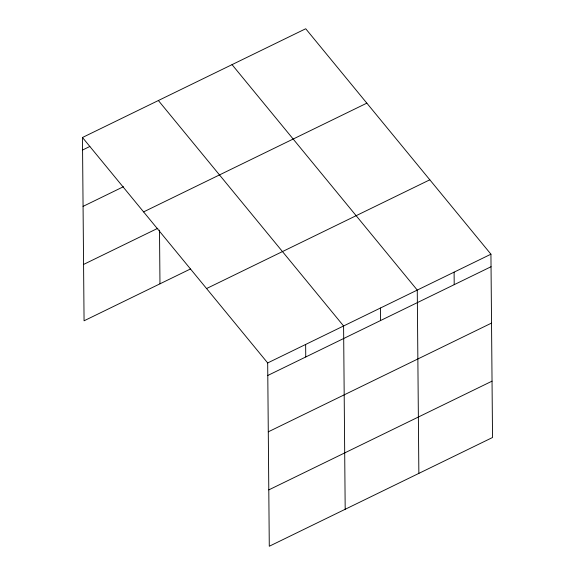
<?xml version="1.0" encoding="UTF-8"?>
<svg xmlns="http://www.w3.org/2000/svg" width="575" height="575" viewBox="0 0 575 575"><rect width="100%" height="100%" fill="white"/><g stroke="black" fill="none" stroke-linecap="round" stroke-linejoin="round"><path stroke-width="0.86" d="M82.469 137.497L305.713 28.75L490.935 254.2L492.531 437.503L269.287 546.25L267.684 362.947L82.469 137.497L84.065 320.8L190.404 268.999M82.577 150.018L89.844 146.474M83.066 206.375L123.445 186.71M143.592 211.895L366.836 103.148M83.576 264.442L157.866 228.253M206.562 288.549L429.812 179.803M267.684 362.947L490.935 254.2M267.799 375.468L491.043 266.728M268.288 431.825L491.532 323.085M268.798 489.893L492.042 381.146M232.041 64.637L417.263 290.088L418.859 473.39M158.369 100.524L343.591 325.975L345.187 509.277M454.099 272.147L454.207 284.668M380.427 308.035L380.535 320.555M305.641 344.461L305.749 356.982M159.505 230.108L159.972 283.827"/></g></svg>
